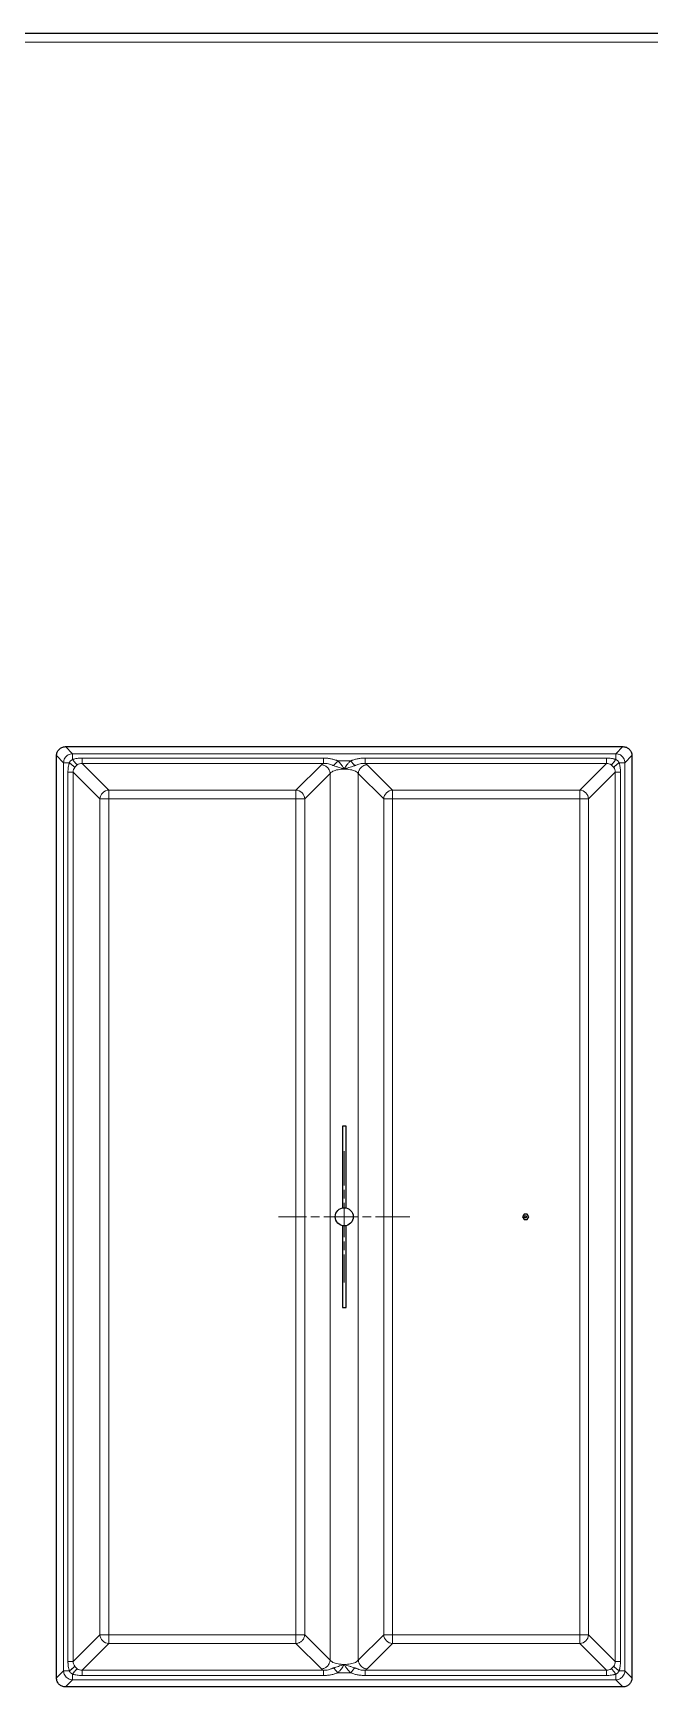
# Model space of a CAD drawing. Header units: millimetres. Extents: x 0 to 1486, y 0 to 1051.
# Drawn here: x 371.8 to 405.9, y 323.7 to 414.9 of the extents above; entities that cross this region are included whole.
import ezdxf

# ---------------------------------------------------------------- set-up
doc = ezdxf.new("R2010")
doc.units = ezdxf.units.MM
doc.header["$LTSCALE"] = 1.25
doc.linetypes.add('CHAIN', pattern=[0.3543, 0.2362, -0.0295, 0.0591, -0.0295])
for name, color, linetype, lineweight, true_color in [('Mittelpunktmarkierung(DIN)', 7, 'Continuous', 9, 0x262659), ('Sichtbare Kanten(DIN)', 7, 'Continuous', 25, 0x262659), ('Sichtbare tangentiale Kanten(DIN)', 7, 'Continuous', 15, 0x1a1a3e)]:
    doc.layers.add(name, color=color, linetype=linetype, lineweight=lineweight, true_color=true_color)

msp = doc.modelspace()

# ---------------------------------------------------------------- linework, layer by layer
at = {"layer": 'Mittelpunktmarkierung(DIN)', "linetype": 'CHAIN', "ltscale": 6.444903}
for p, q in [((388.9985, 353.2739), (388.9985, 346.0239)), ((392.6235, 349.6489), (385.3735, 349.6489))]:
    msp.add_line(p, q, dxfattribs=at)
at = {"layer": 'Sichtbare Kanten(DIN)'}
for p, q in [((208.7485, 414.9489), (1080.7485, 414.9489)), ((373.1335, 324.209), (373.1335, 375.0887)), ((373.6286, 375.5839), (404.3683, 375.5839)), ((404.8635, 375.0887), (404.8635, 324.209)), ((389.0985, 354.6489), (388.8985, 354.6489)), ((388.8985, 354.6489), (388.8985, 350.1388)), ((389.0985, 350.1388), (389.0985, 354.6489)), ((398.9119, 349.7989), (398.8253, 349.6489)), ((398.8253, 349.6489), (398.9119, 349.4989)), ((399.0851, 349.7989), (398.9119, 349.7989)), ((398.9119, 349.4989), (399.0851, 349.4989)), ((398.9407, 349.6489), (398.9696, 349.6989)), ((398.9696, 349.5989), (398.9407, 349.6489)), ((398.9696, 349.6989), (399.0273, 349.6989)), ((399.0273, 349.5989), (398.9696, 349.5989)), ((399.0273, 349.6989), (399.0562, 349.6489)), ((399.0562, 349.6489), (399.0273, 349.5989)), ((399.1717, 349.6489), (399.0851, 349.7989)), ((399.0851, 349.4989), (399.1717, 349.6489)), ((388.8985, 349.159), (388.8985, 344.6489)), ((389.0985, 344.6489), (389.0985, 349.159)), ((388.8985, 344.6489), (389.0985, 344.6489)), ((404.3683, 323.7139), (373.6286, 323.7139))]:
    msp.add_line(p, q, dxfattribs=at)
msp.add_circle((388.9985, 349.6489), 0.5, dxfattribs=at)
for points, knots in [([(373.1335, 375.0887), (373.1335, 375.1527), (373.1459, 375.2171), (373.1937, 375.335), (373.2287, 375.3887), (373.3168, 375.4796), (373.3697, 375.5163), (373.4593, 375.5557), (373.4923, 375.5662), (373.5597, 375.5803), (373.5942, 375.5839), (373.6286, 375.5839)], [0, 0, 0, 0, 0.019193526, 0.019193526, 0.038166014, 0.038166014, 0.057250771, 0.057250771, 0.067667509, 0.067667509, 0.078108379, 0.078108379, 0.078108379, 0.078108379]), ([(404.3683, 375.5839), (404.4323, 375.5839), (404.4967, 375.5714), (404.6146, 375.5237), (404.6683, 375.4887), (404.7592, 375.4006), (404.7959, 375.3476), (404.8353, 375.258), (404.8458, 375.225), (404.8598, 375.1577), (404.8635, 375.1232), (404.8635, 375.0887)], [0, 0, 0, 0, 0.019193526, 0.019193526, 0.038166014, 0.038166014, 0.057250771, 0.057250771, 0.067667509, 0.067667509, 0.078108379, 0.078108379, 0.078108379, 0.078108379]), ([(373.8397, 374.6986), (373.8555, 374.687), (373.8711, 374.6753), (373.8864, 374.6637), (373.9054, 374.6492), (373.924, 374.6349), (373.9417, 374.6208), (373.9524, 374.6124), (373.9628, 374.604), (373.9728, 374.5958), (373.993, 374.5794), (374.0119, 374.5636), (374.0292, 374.5486), (374.0466, 374.5335), (374.0623, 374.5193), (374.0763, 374.5061), (374.0833, 374.4995), (374.0898, 374.4932), (374.0959, 374.4872), (374.1059, 374.4771), (374.1147, 374.4678), (374.122, 374.4594), (374.1279, 374.4527), (374.1328, 374.4465), (374.1368, 374.441)], [-1.0769104, -1.0769104, -1.0769104, -1.0769104, -0.9572537, -0.9572537, -0.9572537, -0.8077, -0.8077, -0.8077, -0.7179403, -0.7179403, -0.7179403, -0.5384552, -0.5384552, -0.5384552, -0.3589701, -0.3589701, -0.3589701, -0.2692104, -0.2692104, -0.2692104, -0.1196567, -0.1196567, -0.1196567, 0, 0, 0, 0]), ([(374.0187, 374.8777), (374.0304, 374.8618), (374.042, 374.8462), (374.0536, 374.831), (374.0681, 374.8119), (374.0825, 374.7934), (374.0965, 374.7756), (374.105, 374.7649), (374.1133, 374.7546), (374.1215, 374.7445), (374.1379, 374.7243), (374.1537, 374.7054), (374.1687, 374.6881), (374.1838, 374.6708), (374.198, 374.655), (374.2112, 374.641), (374.2178, 374.634), (374.2241, 374.6275), (374.2302, 374.6215), (374.2402, 374.6114), (374.2495, 374.6026), (374.2579, 374.5953), (374.2647, 374.5894), (374.2708, 374.5845), (374.2763, 374.5805)], [-1.0769104, -1.0769104, -1.0769104, -1.0769104, -0.9572537, -0.9572537, -0.9572537, -0.8077, -0.8077, -0.8077, -0.7179403, -0.7179403, -0.7179403, -0.5384552, -0.5384552, -0.5384552, -0.3589701, -0.3589701, -0.3589701, -0.2692104, -0.2692104, -0.2692104, -0.1196567, -0.1196567, -0.1196567, 0, 0, 0, 0]), ([(403.9782, 374.8777), (403.9666, 374.8618), (403.9549, 374.8462), (403.9433, 374.831), (403.9288, 374.8119), (403.9145, 374.7934), (403.9004, 374.7756), (403.892, 374.7649), (403.8836, 374.7546), (403.8754, 374.7445), (403.859, 374.7243), (403.8432, 374.7054), (403.8282, 374.6881), (403.8131, 374.6708), (403.7989, 374.655), (403.7857, 374.641), (403.7791, 374.634), (403.7728, 374.6275), (403.7668, 374.6215), (403.7567, 374.6114), (403.7474, 374.6026), (403.739, 374.5953), (403.7323, 374.5894), (403.7261, 374.5845), (403.7206, 374.5805)], [-1.0769104, -1.0769104, -1.0769104, -1.0769104, -0.9572537, -0.9572537, -0.9572537, -0.8077, -0.8077, -0.8077, -0.7179403, -0.7179403, -0.7179403, -0.5384552, -0.5384552, -0.5384552, -0.3589701, -0.3589701, -0.3589701, -0.2692104, -0.2692104, -0.2692104, -0.1196567, -0.1196567, -0.1196567, 0, 0, 0, 0]), ([(404.1573, 374.6986), (404.1414, 374.687), (404.1258, 374.6753), (404.1106, 374.6637), (404.0915, 374.6492), (404.073, 374.6349), (404.0552, 374.6208), (404.0445, 374.6124), (404.0342, 374.604), (404.0241, 374.5958), (404.0039, 374.5794), (403.985, 374.5636), (403.9677, 374.5486), (403.9504, 374.5335), (403.9346, 374.5193), (403.9206, 374.5061), (403.9136, 374.4995), (403.9071, 374.4932), (403.9011, 374.4872), (403.891, 374.4771), (403.8822, 374.4678), (403.8749, 374.4594), (403.869, 374.4527), (403.8641, 374.4465), (403.8601, 374.441)], [-1.0769104, -1.0769104, -1.0769104, -1.0769104, -0.9572537, -0.9572537, -0.9572537, -0.8077, -0.8077, -0.8077, -0.7179403, -0.7179403, -0.7179403, -0.5384552, -0.5384552, -0.5384552, -0.3589701, -0.3589701, -0.3589701, -0.2692104, -0.2692104, -0.2692104, -0.1196567, -0.1196567, -0.1196567, 0, 0, 0, 0]), ([(373.8397, 324.5991), (373.8555, 324.6108), (373.8711, 324.6224), (373.8864, 324.634), (373.9054, 324.6485), (373.924, 324.6629), (373.9417, 324.6769), (373.9524, 324.6854), (373.9628, 324.6937), (373.9728, 324.7019), (373.993, 324.7183), (374.0119, 324.7341), (374.0292, 324.7492), (374.0466, 324.7642), (374.0623, 324.7784), (374.0763, 324.7916), (374.0833, 324.7982), (374.0898, 324.8045), (374.0959, 324.8106), (374.1059, 324.8206), (374.1147, 324.8299), (374.122, 324.8383), (374.1279, 324.8451), (374.1328, 324.8512), (374.1368, 324.8567)], [-1.0769104, -1.0769104, -1.0769104, -1.0769104, -0.9572537, -0.9572537, -0.9572537, -0.8077, -0.8077, -0.8077, -0.7179403, -0.7179403, -0.7179403, -0.5384552, -0.5384552, -0.5384552, -0.3589701, -0.3589701, -0.3589701, -0.2692104, -0.2692104, -0.2692104, -0.1196567, -0.1196567, -0.1196567, 0, 0, 0, 0]), ([(404.1573, 324.5991), (404.1414, 324.6108), (404.1258, 324.6224), (404.1106, 324.634), (404.0915, 324.6485), (404.073, 324.6629), (404.0552, 324.6769), (404.0445, 324.6854), (404.0342, 324.6937), (404.0241, 324.7019), (404.0039, 324.7183), (403.985, 324.7341), (403.9677, 324.7492), (403.9504, 324.7642), (403.9346, 324.7784), (403.9206, 324.7916), (403.9136, 324.7982), (403.9071, 324.8045), (403.9011, 324.8106), (403.891, 324.8206), (403.8822, 324.8299), (403.8749, 324.8383), (403.869, 324.8451), (403.8641, 324.8512), (403.8601, 324.8567)], [-1.0769104, -1.0769104, -1.0769104, -1.0769104, -0.9572537, -0.9572537, -0.9572537, -0.8077, -0.8077, -0.8077, -0.7179403, -0.7179403, -0.7179403, -0.5384552, -0.5384552, -0.5384552, -0.3589701, -0.3589701, -0.3589701, -0.2692104, -0.2692104, -0.2692104, -0.1196567, -0.1196567, -0.1196567, 0, 0, 0, 0]), ([(373.6286, 323.7139), (373.5646, 323.7139), (373.5002, 323.7263), (373.3823, 323.7741), (373.3286, 323.8091), (373.2377, 323.8972), (373.201, 323.9501), (373.1616, 324.0397), (373.1511, 324.0727), (373.1371, 324.1401), (373.1335, 324.1746), (373.1335, 324.209)], [0, 0, 0, 0, 0.019193526, 0.019193526, 0.038166014, 0.038166014, 0.057250771, 0.057250771, 0.067667509, 0.067667509, 0.078108379, 0.078108379, 0.078108379, 0.078108379]), ([(374.0187, 324.4201), (374.0304, 324.4359), (374.042, 324.4515), (374.0536, 324.4668), (374.0681, 324.4858), (374.0825, 324.5044), (374.0965, 324.5221), (374.105, 324.5328), (374.1133, 324.5432), (374.1215, 324.5532), (374.1379, 324.5734), (374.1537, 324.5923), (374.1687, 324.6096), (374.1838, 324.627), (374.198, 324.6427), (374.2112, 324.6567), (374.2178, 324.6637), (374.2241, 324.6702), (374.2302, 324.6763), (374.2402, 324.6863), (374.2495, 324.6951), (374.2579, 324.7024), (374.2647, 324.7083), (374.2708, 324.7132), (374.2763, 324.7172)], [-1.0769104, -1.0769104, -1.0769104, -1.0769104, -0.9572537, -0.9572537, -0.9572537, -0.8077, -0.8077, -0.8077, -0.7179403, -0.7179403, -0.7179403, -0.5384552, -0.5384552, -0.5384552, -0.3589701, -0.3589701, -0.3589701, -0.2692104, -0.2692104, -0.2692104, -0.1196567, -0.1196567, -0.1196567, 0, 0, 0, 0]), ([(403.9782, 324.4201), (403.9666, 324.4359), (403.9549, 324.4515), (403.9433, 324.4668), (403.9288, 324.4858), (403.9145, 324.5044), (403.9004, 324.5221), (403.892, 324.5328), (403.8836, 324.5432), (403.8754, 324.5532), (403.859, 324.5734), (403.8432, 324.5923), (403.8282, 324.6096), (403.8131, 324.627), (403.7989, 324.6427), (403.7857, 324.6567), (403.7791, 324.6637), (403.7728, 324.6702), (403.7668, 324.6763), (403.7567, 324.6863), (403.7474, 324.6951), (403.739, 324.7024), (403.7323, 324.7083), (403.7261, 324.7132), (403.7206, 324.7172)], [-1.0769104, -1.0769104, -1.0769104, -1.0769104, -0.9572537, -0.9572537, -0.9572537, -0.8077, -0.8077, -0.8077, -0.7179403, -0.7179403, -0.7179403, -0.5384552, -0.5384552, -0.5384552, -0.3589701, -0.3589701, -0.3589701, -0.2692104, -0.2692104, -0.2692104, -0.1196567, -0.1196567, -0.1196567, 0, 0, 0, 0]), ([(404.8635, 324.209), (404.8635, 324.145), (404.851, 324.0806), (404.8033, 323.9627), (404.7683, 323.909), (404.6801, 323.8181), (404.6272, 323.7814), (404.5376, 323.742), (404.5046, 323.7315), (404.4372, 323.7175), (404.4028, 323.7139), (404.3683, 323.7139)], [0, 0, 0, 0, 0.019193526, 0.019193526, 0.038166014, 0.038166014, 0.057250771, 0.057250771, 0.067667509, 0.067667509, 0.078108379, 0.078108379, 0.078108379, 0.078108379])]:
    msp.add_open_spline(points, degree=3, knots=knots, dxfattribs=at)
at = {"layer": 'Sichtbare tangentiale Kanten(DIN)'}
for p, q in [((1080.7485, 414.4489), (208.7485, 414.4489)), ((373.1335, 375.0887), (373.5236, 374.6986)), ((373.6286, 375.5839), (374.0187, 375.1938)), ((374.0187, 375.1938), (403.9782, 375.1938)), ((404.3683, 375.5839), (403.9782, 375.1938)), ((404.8635, 375.0887), (404.4734, 374.6986)), ((373.8397, 374.6986), (373.5236, 374.6986)), ((373.5236, 324.5991), (373.5236, 374.6986)), ((373.7644, 374.1758), (374.056, 374.1758)), ((373.7644, 374.1758), (373.7644, 325.122)), ((374.056, 374.1758), (374.056, 325.122)), ((374.056, 374.1758), (375.5271, 372.7047)), ((374.5416, 374.9529), (374.5416, 374.6613)), ((374.5416, 374.9529), (387.85, 374.9529)), ((374.5416, 374.6613), (387.85, 374.6613)), ((374.5416, 374.6613), (376.0126, 373.1903)), ((386.3365, 373.1903), (387.7361, 374.588)), ((386.8221, 372.7047), (388.2216, 374.1024)), ((387.85, 374.6613), (387.85, 374.9529)), ((388.2216, 374.1024), (388.2216, 325.1953)), ((388.651, 374.7977), (389.3458, 374.7977)), ((391.1749, 372.7047), (389.7753, 374.1024)), ((389.7753, 374.1024), (389.7753, 325.1953)), ((390.147, 374.9529), (390.147, 374.6613)), ((390.147, 374.9529), (403.4553, 374.9529)), ((390.147, 374.6613), (403.4553, 374.6613)), ((391.6604, 373.1903), (390.2608, 374.588)), ((403.4553, 374.6613), (401.9843, 373.1903)), ((403.9409, 374.1758), (402.4699, 372.7047)), ((403.4553, 374.6613), (403.4553, 374.9529)), ((404.2325, 374.1758), (403.9409, 374.1758)), ((403.9409, 374.1758), (403.9409, 325.122)), ((404.2325, 374.1758), (404.2325, 325.122)), ((404.4734, 374.6986), (404.4734, 324.5991)), ((376.0126, 373.1903), (386.3365, 373.1903)), ((376.0126, 372.7047), (376.0126, 373.1903)), ((386.3365, 373.1903), (386.3365, 372.7047)), ((391.6604, 373.1903), (401.9843, 373.1903)), ((391.6604, 372.7047), (391.6604, 373.1903)), ((401.9843, 373.1903), (401.9843, 372.7047)), ((375.5271, 326.593), (375.5271, 372.7047)), ((376.0126, 372.7047), (375.5271, 372.7047)), ((376.0126, 326.593), (376.0126, 372.7047)), ((376.0126, 372.7047), (386.3365, 372.7047)), ((386.8221, 372.7047), (386.3365, 372.7047)), ((386.3365, 372.7047), (386.3365, 326.593)), ((386.8221, 372.7047), (386.8221, 326.593)), ((391.6604, 372.7047), (391.1749, 372.7047)), ((391.1749, 372.7047), (391.1749, 326.593)), ((391.6604, 372.7047), (401.9843, 372.7047)), ((391.6604, 372.7047), (391.6604, 326.593)), ((402.4699, 372.7047), (401.9843, 372.7047)), ((401.9843, 372.7047), (401.9843, 326.593)), ((402.4699, 372.7047), (402.4699, 326.593)), ((374.056, 325.122), (375.5271, 326.593)), ((374.5416, 324.6364), (376.0126, 326.1075)), ((375.5271, 326.593), (376.0126, 326.593)), ((376.0126, 326.1075), (376.0126, 326.593)), ((386.3365, 326.593), (376.0126, 326.593)), ((386.3365, 326.1075), (376.0126, 326.1075)), ((386.3365, 326.593), (386.8221, 326.593)), ((386.3365, 326.593), (386.3365, 326.1075)), ((386.3365, 326.1075), (387.7361, 324.7097)), ((386.8221, 326.593), (388.2216, 325.1953)), ((391.1749, 326.593), (389.7753, 325.1953)), ((391.6604, 326.1075), (390.2608, 324.7097)), ((391.6604, 326.593), (391.1749, 326.593)), ((391.6604, 326.1075), (391.6604, 326.593)), ((401.9843, 326.593), (391.6604, 326.593)), ((401.9843, 326.1075), (391.6604, 326.1075)), ((401.9843, 326.593), (401.9843, 326.1075)), ((401.9843, 326.593), (402.4699, 326.593)), ((403.4553, 324.6364), (401.9843, 326.1075)), ((403.9409, 325.122), (402.4699, 326.593)), ((374.056, 325.122), (373.7644, 325.122)), ((403.9409, 325.122), (404.2325, 325.122)), ((373.1335, 324.209), (373.5236, 324.5991)), ((373.6286, 323.7139), (374.0187, 324.104)), ((403.9782, 324.104), (374.0187, 324.104)), ((374.5416, 324.3449), (374.5416, 324.6364)), ((374.5416, 324.6364), (387.85, 324.6364)), ((374.5416, 324.3449), (387.85, 324.3449)), ((387.85, 324.6364), (387.85, 324.3449)), ((389.3459, 324.5001), (388.6512, 324.5001)), ((390.147, 324.3449), (390.147, 324.6364)), ((390.147, 324.6364), (403.4553, 324.6364)), ((390.147, 324.3449), (403.4553, 324.3449)), ((403.4553, 324.6364), (403.4553, 324.3449)), ((404.3683, 323.7139), (403.9782, 324.104)), ((404.1573, 324.5991), (404.4734, 324.5991)), ((404.8635, 324.209), (404.4734, 324.5991))]:
    msp.add_line(p, q, dxfattribs=at)
for centre, major_axis, ratio, start_param, end_param in [((388.7928, 374.5295), (1.094, 0.0179), 0.2634519, 2.6053414, 2.8754525), ((388.6511, 374.7977), (-0.3343, -0.3717), 0.0000692, 4.7125872, 5.493443), ((389.3457, 374.7976), (-0.3344, 0.3717), 0.0000692, 3.9311732, 4.7123471), ((389.2041, 374.5295), (1.094, -0.0179), 0.2634519, 0.2661401, 0.5362513), ((376.0126, 372.7047), (0.3536, 0.3536), 0.9446321, 0.8138776, 2.327715), ((386.3365, 372.7047), (-0.3533, 0.3538), 0.9445654, 3.9561594, 5.4699263), ((391.6604, 372.7047), (-0.3533, -0.3538), 0.9445654, 3.9548516, 5.4686186), ((401.9843, 372.7047), (-0.3536, 0.3536), 0.9446321, 3.9554703, 5.4693077), ((376.0126, 326.593), (0.3536, -0.3536), 0.9446321, 3.9554703, 5.4693077), ((391.6604, 326.593), (0.3533, -0.3538), 0.9445654, 3.9561594, 5.4699263), ((401.9843, 326.593), (-0.3536, -0.3536), 0.9446321, 0.8138776, 2.327715), ((388.7928, 324.7683), (1.094, -0.0179), 0.2634519, 3.4077328, 3.677844), ((388.6512, 324.5001), (0.3344, -0.3717), 0.0000692, 3.9311732, 4.7123471), ((389.3458, 324.5), (0.3343, 0.3717), 0.0000692, 4.7125872, 5.493443), ((389.2041, 324.7683), (1.094, 0.0179), 0.2634519, 5.746934, 6.0170452)]:
    msp.add_ellipse(centre, major_axis=major_axis, ratio=ratio, start_param=start_param, end_param=end_param, dxfattribs=at)
for points in [[(373.5236, 374.6986), (373.5249, 374.7843), (373.5728, 374.9554), (373.7619, 375.1445), (373.933, 375.1924), (374.0187, 375.1938)], [(404.4734, 374.6986), (404.472, 374.7843), (404.4241, 374.9554), (404.235, 375.1445), (404.0639, 375.1924), (403.9782, 375.1938)], [(373.5236, 324.5991), (373.5249, 324.5134), (373.5728, 324.3423), (373.7619, 324.1532), (373.933, 324.1053), (374.0187, 324.104)], [(404.4734, 324.5991), (404.472, 324.5134), (404.4241, 324.3423), (404.235, 324.1532), (404.0639, 324.1053), (403.9782, 324.104)]]:
    msp.add_open_spline(points, degree=3, dxfattribs=at)
for points, knots in [([(374.0187, 375.1938), (374.0187, 375.1872), (374.0187, 375.1568), (374.0187, 375.0657), (374.0187, 374.9643), (374.0187, 374.8981), (374.0187, 374.8777)], [0, 0, 0, 0, 0.14235484, 0.28470968, 0.42706452, 0.48919907, 0.48919907, 0.48919907, 0.48919907]), ([(403.9782, 374.8777), (403.9782, 374.8981), (403.9782, 374.9643), (403.9782, 375.0657), (403.9782, 375.1568), (403.9782, 375.1872), (403.9782, 375.1938)], [-0.48919907, -0.48919907, -0.48919907, -0.48919907, -0.42706452, -0.28470968, -0.14235484, 0, 0, 0, 0]), ([(373.7644, 374.1758), (373.7645, 374.1875), (373.7646, 374.1991), (373.7648, 374.2108), (373.7649, 374.2225), (373.7653, 374.2342), (373.7657, 374.2458), (373.7665, 374.2691), (373.7677, 374.2924), (373.7693, 374.3154), (373.7726, 374.3615), (373.7774, 374.4069), (373.7838, 374.4509), (373.7902, 374.4952), (373.7982, 374.5382), (373.8076, 374.5796), (373.8123, 374.6003), (373.8174, 374.6205), (373.8227, 374.6404), (373.8254, 374.6503), (373.8281, 374.6601), (373.8309, 374.6698), (373.8338, 374.6795), (373.8367, 374.6891), (373.8397, 374.6986)], [0, 0, 0, 0, 0.03321382, 0.03321382, 0.03321382, 0.06641125, 0.06641125, 0.06641125, 0.13277377, 0.13277377, 0.13277377, 0.26517816, 0.26517816, 0.26517816, 0.3981672, 0.3981672, 0.3981672, 0.46455773, 0.46455773, 0.46455773, 0.4977404, 0.4977404, 0.4977404, 0.53089997, 0.53089997, 0.53089997, 0.53089997]), ([(373.8397, 374.6986), (373.848, 374.7157), (373.8669, 374.7511), (373.9079, 374.8041), (373.9626, 374.8484), (373.9996, 374.8683), (374.0187, 374.8777)], [0, 0, 0, 0, 0.06385433, 0.1271103, 0.18750841, 0.25908506, 0.25908506, 0.25908506, 0.25908506]), ([(374.5416, 374.9529), (374.5299, 374.9528), (374.5182, 374.9528), (374.5065, 374.9526), (374.4948, 374.9524), (374.4831, 374.9521), (374.4715, 374.9516), (374.4482, 374.9508), (374.425, 374.9496), (374.4019, 374.948), (374.3559, 374.9448), (374.3105, 374.9399), (374.2664, 374.9335), (374.2221, 374.9271), (374.1791, 374.9191), (374.1377, 374.9097), (374.117, 374.905), (374.0968, 374.9), (374.0769, 374.8946), (374.067, 374.892), (374.0572, 374.8892), (374.0475, 374.8864), (374.0378, 374.8835), (374.0282, 374.8806), (374.0187, 374.8777)], [0, 0, 0, 0, 0.03321382, 0.03321382, 0.03321382, 0.06641125, 0.06641125, 0.06641125, 0.13277377, 0.13277377, 0.13277377, 0.26517816, 0.26517816, 0.26517816, 0.3981672, 0.3981672, 0.3981672, 0.46455773, 0.46455773, 0.46455773, 0.4977404, 0.4977404, 0.4977404, 0.53089995, 0.53089995, 0.53089995, 0.53089995]), ([(374.056, 374.1758), (374.0535, 374.225), (374.0655, 374.3213), (374.1094, 374.4036), (374.1368, 374.441)], [0, 0, 0, 0, 0.14249094, 0.285274, 0.285274, 0.285274, 0.285274]), ([(374.1368, 374.441), (374.1559, 374.4669), (374.1986, 374.5178), (374.2494, 374.5607), (374.2763, 374.5805)], [0, 0, 0, 0, 0.09759049, 0.19891575, 0.19891575, 0.19891575, 0.19891575]), ([(374.5416, 374.6613), (374.4923, 374.6638), (374.396, 374.6519), (374.3137, 374.6079), (374.2763, 374.5805)], [0, 0, 0, 0, 0.14249094, 0.285274, 0.285274, 0.285274, 0.285274]), ([(387.7361, 374.588), (387.7478, 374.5873), (387.7594, 374.5862), (387.7711, 374.5847), (387.7944, 374.5817), (387.8176, 374.577), (387.8404, 374.5707), (387.8661, 374.5636), (387.8913, 374.5545), (387.9158, 374.5434), (387.9565, 374.5249), (387.995, 374.501), (388.0299, 374.4726), (388.0439, 374.4612), (388.0573, 374.4491), (388.07, 374.4364), (388.0828, 374.4236), (388.0948, 374.4102), (388.1062, 374.3963), (388.1289, 374.3683), (388.1488, 374.3381), (388.1653, 374.3063), (388.1694, 374.2983), (388.1733, 374.2903), (388.177, 374.2821), (388.1881, 374.2577), (388.1972, 374.2324), (388.2043, 374.2068), (388.2106, 374.1839), (388.2153, 374.1608), (388.2183, 374.1374), (388.2198, 374.1258), (388.2209, 374.1141), (388.2216, 374.1024)], [-1.5137969, -1.5137969, -1.5137969, -1.5137969, -1.4417114, -1.4417114, -1.4417114, -1.2975402, -1.2975402, -1.2975402, -1.1353545, -1.1353545, -1.1353545, -0.8650268, -0.8650268, -0.8650268, -0.7568985, -0.7568985, -0.7568985, -0.6487701, -0.6487701, -0.6487701, -0.4325134, -0.4325134, -0.4325134, -0.3784425, -0.3784425, -0.3784425, -0.2162567, -0.2162567, -0.2162567, -0.0720856, -0.0720856, -0.0720856, 0, 0, 0, 0]), ([(388.651, 374.7977), (388.644, 374.8005), (388.637, 374.8032), (388.63, 374.806), (388.623, 374.8087), (388.616, 374.8115), (388.6089, 374.8142), (388.5948, 374.8197), (388.5805, 374.8251), (388.566, 374.8304), (388.5372, 374.841), (388.5077, 374.8512), (388.4774, 374.8609), (388.4741, 374.8619), (388.4708, 374.863), (388.4674, 374.864), (388.4092, 374.8822), (388.3478, 374.8982), (388.2833, 374.9113), (388.2204, 374.9241), (388.1546, 374.9341), (388.087, 374.941), (388.0824, 374.9415), (388.0777, 374.942), (388.073, 374.9424), (388.0365, 374.9459), (387.9995, 374.9485), (387.9622, 374.9503), (387.9436, 374.9512), (387.9249, 374.9518), (387.9062, 374.9522), (387.8875, 374.9526), (387.8687, 374.9527), (387.85, 374.9529)], [0, 0, 0, 0, 0.02582867, 0.02582867, 0.02582867, 0.05159429, 0.05159429, 0.05159429, 0.10298265, 0.10298265, 0.10298265, 0.20556131, 0.20556131, 0.20556131, 0.21674073, 0.21674073, 0.21674073, 0.4126769, 0.4126769, 0.4126769, 0.60355799, 0.60355799, 0.60355799, 0.61667445, 0.61667445, 0.61667445, 0.71946381, 0.71946381, 0.71946381, 0.77085238, 0.77085238, 0.77085238, 0.82223246, 0.82223246, 0.82223246, 0.82223246]), ([(388.4157, 374.536), (388.4084, 374.5384), (388.4012, 374.5408), (388.3941, 374.5431), (388.3871, 374.5455), (388.3801, 374.5479), (388.3734, 374.5503), (388.3598, 374.555), (388.3467, 374.5597), (388.3339, 374.5644), (388.3057, 374.5748), (388.2793, 374.5849), (388.2534, 374.5943), (388.2088, 374.6106), (388.166, 374.625), (388.1228, 374.6362), (388.0808, 374.6472), (388.0386, 374.6551), (387.996, 374.6596), (387.9702, 374.6623), (387.9443, 374.6637), (387.9184, 374.6639), (387.907, 374.664), (387.8955, 374.6638), (387.8841, 374.6634), (387.8727, 374.6629), (387.8613, 374.6621), (387.85, 374.6613)], [0, 0, 0, 0, 0.01897293, 0.01897293, 0.01897293, 0.03796717, 0.03796717, 0.03796717, 0.0760056, 0.0760056, 0.0760056, 0.16042953, 0.16042953, 0.16042953, 0.30545971, 0.30545971, 0.30545971, 0.44674817, 0.44674817, 0.44674817, 0.53248555, 0.53248555, 0.53248555, 0.57052339, 0.57052339, 0.57052339, 0.60860904, 0.60860904, 0.60860904, 0.60860904]), ([(388.2216, 374.1024), (388.2428, 374.1368), (388.2785, 374.1697), (388.3265, 374.1994), (388.3425, 374.2093), (388.3598, 374.2189), (388.3785, 374.228), (388.4158, 374.2463), (388.4583, 374.2629), (388.5049, 374.2775), (388.5515, 374.292), (388.6023, 374.3045), (388.6557, 374.3146), (388.7625, 374.3348), (388.8803, 374.3455), (388.9985, 374.3455)], [-3.6908115, -3.6908115, -3.6908115, -3.6908115, -3.4165011, -3.4165011, -3.4165011, -3.3249583, -3.3249583, -3.3249583, -3.1418909, -3.1418909, -3.1418909, -2.9591052, -2.9591052, -2.9591052, -2.5932521, -2.5932521, -2.5932521, -2.5932521]), ([(388.9985, 374.3455), (388.8964, 374.3812), (388.7328, 374.4323), (388.5494, 374.4919), (388.4587, 374.5221), (388.4157, 374.536)], [0, 0, 0, 0, 0.26896939, 0.45156772, 0.63416606, 0.63416606, 0.63416606, 0.63416606]), ([(388.9985, 374.3455), (388.9928, 374.356), (388.987, 374.3664), (388.981, 374.3767), (388.9751, 374.3871), (388.969, 374.3973), (388.9629, 374.4076), (388.9506, 374.428), (388.9381, 374.4483), (388.9253, 374.4685), (388.9076, 374.4966), (388.8894, 374.5246), (388.87, 374.5515), (388.8615, 374.5633), (388.8528, 374.575), (388.8441, 374.5865), (388.8151, 374.6246), (388.7846, 374.6614), (388.7524, 374.6967), (388.7363, 374.7144), (388.7198, 374.7316), (388.7029, 374.7485), (388.6945, 374.7569), (388.686, 374.7652), (388.6773, 374.7734), (388.6686, 374.7816), (388.6598, 374.7896), (388.651, 374.7977)], [0, 0, 0, 0, 0.03587341, 0.03587341, 0.03587341, 0.0717053, 0.0717053, 0.0717053, 0.1433193, 0.1433193, 0.1433193, 0.24303135, 0.24303135, 0.24303135, 0.28653169, 0.28653169, 0.28653169, 0.42986377, 0.42986377, 0.42986377, 0.50150274, 0.50150274, 0.50150274, 0.53727845, 0.53727845, 0.53727845, 0.57301031, 0.57301031, 0.57301031, 0.57301031]), ([(389.3458, 374.7977), (389.337, 374.7896), (389.3282, 374.7816), (389.3195, 374.7734), (389.3108, 374.7652), (389.3023, 374.7569), (389.2938, 374.7484), (389.2769, 374.7316), (389.2604, 374.7143), (389.2444, 374.6967), (389.2111, 374.6601), (389.1796, 374.622), (389.1498, 374.5825), (389.122, 374.5457), (389.0966, 374.5071), (389.0719, 374.4683), (389.059, 374.4482), (389.0464, 374.4279), (389.0341, 374.4075), (389.0279, 374.3973), (389.0218, 374.387), (389.0159, 374.3767), (389.0099, 374.3664), (389.0042, 374.356), (388.9985, 374.3455)], [0, 0, 0, 0, 0.03572786, 0.03572786, 0.03572786, 0.07149696, 0.07149696, 0.07149696, 0.14312065, 0.14312065, 0.14312065, 0.29141532, 0.29141532, 0.29141532, 0.4296401, 0.4296401, 0.4296401, 0.50120872, 0.50120872, 0.50120872, 0.53702595, 0.53702595, 0.53702595, 0.57289689, 0.57289689, 0.57289689, 0.57289689]), ([(389.5812, 374.536), (389.5719, 374.5329), (389.5624, 374.5299), (389.5529, 374.5268), (389.5433, 374.5237), (389.5336, 374.5205), (389.5238, 374.5173), (389.5042, 374.5108), (389.484, 374.5042), (389.4631, 374.4973), (389.42, 374.4831), (389.3738, 374.4679), (389.3234, 374.4518), (389.2764, 374.4367), (389.2257, 374.4208), (389.1723, 374.4036), (389.1446, 374.3947), (389.1162, 374.3854), (389.0871, 374.3757), (389.0727, 374.3709), (389.058, 374.366), (389.0432, 374.3609), (389.0284, 374.3559), (389.0134, 374.3507), (388.9985, 374.3455)], [0, 0, 0, 0, 0.0397614, 0.0397614, 0.0397614, 0.07945706, 0.07945706, 0.07945706, 0.15871475, 0.15871475, 0.15871475, 0.32258972, 0.32258972, 0.32258972, 0.47589741, 0.47589741, 0.47589741, 0.55516807, 0.55516807, 0.55516807, 0.59470835, 0.59470835, 0.59470835, 0.63418302, 0.63418302, 0.63418302, 0.63418302]), ([(388.9985, 374.3455), (389.1166, 374.3455), (389.2344, 374.3348), (389.3412, 374.3146), (389.3946, 374.3045), (389.4454, 374.292), (389.492, 374.2775), (389.5387, 374.2629), (389.5811, 374.2463), (389.6184, 374.228), (389.6371, 374.2189), (389.6544, 374.2093), (389.6704, 374.1994), (389.7184, 374.1697), (389.7541, 374.1368), (389.7753, 374.1024)], [-2.5932521, -2.5932521, -2.5932521, -2.5932521, -2.2273989, -2.2273989, -2.2273989, -2.0446132, -2.0446132, -2.0446132, -1.8615458, -1.8615458, -1.8615458, -1.770003, -1.770003, -1.770003, -1.4956926, -1.4956926, -1.4956926, -1.4956926]), ([(389.3458, 374.7977), (389.3528, 374.8005), (389.3597, 374.8032), (389.3667, 374.806), (389.3737, 374.8087), (389.3808, 374.8115), (389.3879, 374.8142), (389.402, 374.8197), (389.4163, 374.8251), (389.4308, 374.8304), (389.4596, 374.841), (389.4892, 374.8512), (389.5195, 374.8609), (389.5228, 374.8619), (389.5261, 374.8629), (389.5294, 374.864), (389.5876, 374.8821), (389.649, 374.8982), (389.7135, 374.9113), (389.7764, 374.9241), (389.8422, 374.9341), (389.9098, 374.941), (389.9145, 374.9415), (389.9192, 374.942), (389.9238, 374.9424), (389.9604, 374.9459), (389.9974, 374.9485), (390.0347, 374.9503), (390.0533, 374.9512), (390.072, 374.9518), (390.0907, 374.9522), (390.1095, 374.9526), (390.1282, 374.9527), (390.147, 374.9529)], [0, 0, 0, 0, 0.02583351, 0.02583351, 0.02583351, 0.05160361, 0.05160361, 0.05160361, 0.10300036, 0.10300036, 0.10300036, 0.20559562, 0.20559562, 0.20559562, 0.21673382, 0.21673382, 0.21673382, 0.41266739, 0.41266739, 0.41266739, 0.60358148, 0.60358148, 0.60358148, 0.61677746, 0.61677746, 0.61677746, 0.71958411, 0.71958411, 0.71958411, 0.77098124, 0.77098124, 0.77098124, 0.82236981, 0.82236981, 0.82236981, 0.82236981]), ([(389.5812, 374.536), (389.5885, 374.5383), (389.5957, 374.5407), (389.6028, 374.5431), (389.6099, 374.5455), (389.6168, 374.5478), (389.6236, 374.5502), (389.6372, 374.555), (389.6503, 374.5597), (389.663, 374.5644), (389.6912, 374.5747), (389.7176, 374.5848), (389.7435, 374.5943), (389.788, 374.6106), (389.8309, 374.625), (389.874, 374.6362), (389.916, 374.6472), (389.9583, 374.6551), (390.0008, 374.6596), (390.0267, 374.6623), (390.0526, 374.6637), (390.0785, 374.6639), (390.0899, 374.664), (390.1014, 374.6638), (390.1128, 374.6634), (390.1242, 374.6629), (390.1356, 374.6621), (390.147, 374.6613)], [0, 0, 0, 0, 0.01897228, 0.01897228, 0.01897228, 0.03796594, 0.03796594, 0.03796594, 0.07600353, 0.07600353, 0.07600353, 0.16039524, 0.16039524, 0.16039524, 0.30539712, 0.30539712, 0.30539712, 0.44668431, 0.44668431, 0.44668431, 0.53247752, 0.53247752, 0.53247752, 0.57051482, 0.57051482, 0.57051482, 0.60860001, 0.60860001, 0.60860001, 0.60860001]), ([(389.7753, 374.1024), (389.776, 374.1141), (389.7771, 374.1258), (389.7786, 374.1374), (389.7816, 374.1608), (389.7863, 374.1839), (389.7926, 374.2068), (389.7997, 374.2324), (389.8088, 374.2577), (389.8199, 374.2821), (389.8236, 374.2903), (389.8275, 374.2983), (389.8316, 374.3063), (389.8481, 374.3381), (389.868, 374.3683), (389.8907, 374.3963), (389.9021, 374.4102), (389.9142, 374.4236), (389.9269, 374.4364), (389.9396, 374.4491), (389.953, 374.4612), (389.967, 374.4726), (390.0019, 374.501), (390.0404, 374.5249), (390.0812, 374.5434), (390.1056, 374.5545), (390.1308, 374.5636), (390.1565, 374.5707), (390.1793, 374.577), (390.2025, 374.5817), (390.2258, 374.5847), (390.2375, 374.5862), (390.2492, 374.5873), (390.2608, 374.588)], [-1.5137969, -1.5137969, -1.5137969, -1.5137969, -1.4417114, -1.4417114, -1.4417114, -1.2975402, -1.2975402, -1.2975402, -1.1353545, -1.1353545, -1.1353545, -1.0812835, -1.0812835, -1.0812835, -0.8650268, -0.8650268, -0.8650268, -0.7568985, -0.7568985, -0.7568985, -0.6487701, -0.6487701, -0.6487701, -0.3784425, -0.3784425, -0.3784425, -0.2162567, -0.2162567, -0.2162567, -0.0720856, -0.0720856, -0.0720856, 0, 0, 0, 0]), ([(403.4553, 374.9529), (403.4671, 374.9528), (403.4787, 374.9528), (403.4904, 374.9526), (403.5021, 374.9524), (403.5138, 374.9521), (403.5254, 374.9516), (403.5487, 374.9508), (403.572, 374.9496), (403.595, 374.948), (403.6411, 374.9448), (403.6865, 374.9399), (403.7305, 374.9335), (403.7748, 374.9271), (403.8178, 374.9191), (403.8592, 374.9097), (403.8799, 374.905), (403.9001, 374.9), (403.92, 374.8946), (403.9299, 374.892), (403.9397, 374.8892), (403.9494, 374.8864), (403.9591, 374.8835), (403.9687, 374.8806), (403.9782, 374.8777)], [0, 0, 0, 0, 0.03321382, 0.03321382, 0.03321382, 0.06641125, 0.06641125, 0.06641125, 0.13277377, 0.13277377, 0.13277377, 0.26517816, 0.26517816, 0.26517816, 0.3981672, 0.3981672, 0.3981672, 0.46455773, 0.46455773, 0.46455773, 0.4977404, 0.4977404, 0.4977404, 0.53089995, 0.53089995, 0.53089995, 0.53089995]), ([(403.4553, 374.6613), (403.5046, 374.6638), (403.6009, 374.6519), (403.6832, 374.6079), (403.7206, 374.5805)], [0, 0, 0, 0, 0.14249094, 0.285274, 0.285274, 0.285274, 0.285274]), ([(403.8601, 374.441), (403.841, 374.4669), (403.7983, 374.5178), (403.7475, 374.5607), (403.7206, 374.5805)], [0, 0, 0, 0, 0.09759049, 0.19891575, 0.19891575, 0.19891575, 0.19891575]), ([(403.9409, 374.1758), (403.9434, 374.225), (403.9315, 374.3213), (403.8875, 374.4036), (403.8601, 374.441)], [0, 0, 0, 0, 0.14249094, 0.285274, 0.285274, 0.285274, 0.285274]), ([(404.1573, 374.6986), (404.1489, 374.7157), (404.13, 374.7511), (404.089, 374.8041), (404.0344, 374.8484), (403.9973, 374.8683), (403.9782, 374.8777)], [0, 0, 0, 0, 0.06385433, 0.1271103, 0.18750841, 0.25908506, 0.25908506, 0.25908506, 0.25908506]), ([(404.2325, 374.1758), (404.2324, 374.1875), (404.2324, 374.1991), (404.2322, 374.2108), (404.232, 374.2225), (404.2317, 374.2342), (404.2312, 374.2458), (404.2304, 374.2691), (404.2292, 374.2924), (404.2276, 374.3154), (404.2244, 374.3615), (404.2195, 374.4069), (404.2131, 374.4509), (404.2067, 374.4952), (404.1987, 374.5382), (404.1893, 374.5796), (404.1846, 374.6003), (404.1796, 374.6205), (404.1742, 374.6404), (404.1716, 374.6503), (404.1688, 374.6601), (404.166, 374.6698), (404.1631, 374.6795), (404.1602, 374.6891), (404.1573, 374.6986)], [0, 0, 0, 0, 0.03321382, 0.03321382, 0.03321382, 0.06641125, 0.06641125, 0.06641125, 0.13277377, 0.13277377, 0.13277377, 0.26517816, 0.26517816, 0.26517816, 0.3981672, 0.3981672, 0.3981672, 0.46455773, 0.46455773, 0.46455773, 0.4977404, 0.4977404, 0.4977404, 0.53089997, 0.53089997, 0.53089997, 0.53089997]), ([(404.4734, 374.6986), (404.4708, 374.6986), (404.467, 374.6986), (404.4621, 374.6986), (404.4552, 374.6986), (404.4461, 374.6986), (404.4348, 374.6986), (404.4298, 374.6986), (404.4243, 374.6986), (404.4184, 374.6986), (404.4016, 374.6986), (404.3816, 374.6986), (404.3588, 374.6986), (404.3428, 374.6986), (404.3253, 374.6986), (404.3068, 374.6986), (404.2899, 374.6986), (404.272, 374.6986), (404.2533, 374.6986), (404.2392, 374.6986), (404.2247, 374.6986), (404.2099, 374.6986), (404.1927, 374.6986), (404.1751, 374.6986), (404.1573, 374.6986)], [0, 0, 0, 0, 0.1366456, 0.1366456, 0.1366456, 0.3250932, 0.3250932, 0.3250932, 0.4099368, 0.4099368, 0.4099368, 0.6502295, 0.6502295, 0.6502295, 0.8198736, 0.8198736, 0.8198736, 0.9753762, 0.9753762, 0.9753762, 1.0931648, 1.0931648, 1.0931648, 1.2298104, 1.2298104, 1.2298104, 1.2298104]), ([(386.3365, 326.1075), (386.3482, 326.1081), (386.3599, 326.1092), (386.3716, 326.1107), (386.3949, 326.1138), (386.418, 326.1185), (386.4409, 326.1248), (386.4665, 326.1319), (386.4918, 326.141), (386.5162, 326.1521), (386.5244, 326.1557), (386.5324, 326.1597), (386.5404, 326.1638), (386.5881, 326.1885), (386.6322, 326.2208), (386.6705, 326.2591), (386.7087, 326.2973), (386.741, 326.3414), (386.7657, 326.3892), (386.7699, 326.3971), (386.7738, 326.4052), (386.7775, 326.4133), (386.7885, 326.4378), (386.7977, 326.463), (386.8048, 326.4887), (386.8111, 326.5115), (386.8158, 326.5347), (386.8188, 326.558), (386.8203, 326.5697), (386.8214, 326.5813), (386.8221, 326.593)], [0, 0, 0, 0, 0.0720856, 0.0720856, 0.0720856, 0.2162567, 0.2162567, 0.2162567, 0.3784425, 0.3784425, 0.3784425, 0.4325134, 0.4325134, 0.4325134, 0.7568985, 0.7568985, 0.7568985, 1.0812835, 1.0812835, 1.0812835, 1.1353545, 1.1353545, 1.1353545, 1.2975402, 1.2975402, 1.2975402, 1.4417114, 1.4417114, 1.4417114, 1.5137969, 1.5137969, 1.5137969, 1.5137969]), ([(373.7644, 325.122), (373.7645, 325.1103), (373.7646, 325.0986), (373.7648, 325.0869), (373.7649, 325.0752), (373.7653, 325.0635), (373.7657, 325.0519), (373.7665, 325.0286), (373.7677, 325.0054), (373.7693, 324.9823), (373.7726, 324.9363), (373.7774, 324.8909), (373.7838, 324.8468), (373.7902, 324.8025), (373.7982, 324.7595), (373.8076, 324.7181), (373.8123, 324.6975), (373.8174, 324.6772), (373.8227, 324.6573), (373.8254, 324.6474), (373.8281, 324.6376), (373.8309, 324.6279), (373.8338, 324.6182), (373.8367, 324.6086), (373.8397, 324.5991)], [0, 0, 0, 0, 0.03321382, 0.03321382, 0.03321382, 0.06641125, 0.06641125, 0.06641125, 0.13277377, 0.13277377, 0.13277377, 0.26517816, 0.26517816, 0.26517816, 0.3981672, 0.3981672, 0.3981672, 0.46455773, 0.46455773, 0.46455773, 0.4977404, 0.4977404, 0.4977404, 0.53089997, 0.53089997, 0.53089997, 0.53089997]), ([(374.056, 325.122), (374.0535, 325.0727), (374.0655, 324.9764), (374.1094, 324.8941), (374.1368, 324.8567)], [0, 0, 0, 0, 0.14249094, 0.285274, 0.285274, 0.285274, 0.285274]), ([(374.1368, 324.8567), (374.1559, 324.8308), (374.1986, 324.7799), (374.2494, 324.737), (374.2763, 324.7172)], [0, 0, 0, 0, 0.09759049, 0.19891575, 0.19891575, 0.19891575, 0.19891575]), ([(388.2216, 325.1953), (388.2209, 325.1836), (388.2198, 325.1719), (388.2183, 325.1603), (388.2153, 325.137), (388.2106, 325.1138), (388.2043, 325.091), (388.1972, 325.0653), (388.1881, 325.04), (388.177, 325.0156), (388.1733, 325.0075), (388.1694, 324.9994), (388.1653, 324.9914), (388.1488, 324.9596), (388.1289, 324.9294), (388.1062, 324.9015), (388.0948, 324.8875), (388.0828, 324.8741), (388.07, 324.8613), (388.0573, 324.8486), (388.0439, 324.8365), (388.0299, 324.8251), (387.995, 324.7967), (387.9565, 324.7728), (387.9158, 324.7543), (387.8913, 324.7433), (387.8661, 324.7341), (387.8404, 324.727), (387.8176, 324.7207), (387.7944, 324.716), (387.7711, 324.713), (387.7594, 324.7115), (387.7478, 324.7104), (387.7361, 324.7097)], [-1.5137969, -1.5137969, -1.5137969, -1.5137969, -1.4417114, -1.4417114, -1.4417114, -1.2975402, -1.2975402, -1.2975402, -1.1353545, -1.1353545, -1.1353545, -1.0812835, -1.0812835, -1.0812835, -0.8650268, -0.8650268, -0.8650268, -0.7568985, -0.7568985, -0.7568985, -0.6487701, -0.6487701, -0.6487701, -0.3784425, -0.3784425, -0.3784425, -0.2162567, -0.2162567, -0.2162567, -0.0720856, -0.0720856, -0.0720856, 0, 0, 0, 0]), ([(388.2216, 325.1953), (388.2428, 325.161), (388.2785, 325.1281), (388.3265, 325.0983), (388.3425, 325.0884), (388.3598, 325.0788), (388.3785, 325.0697), (388.4158, 325.0514), (388.4583, 325.0348), (388.5049, 325.0203), (388.5515, 325.0057), (388.6023, 324.9932), (388.6557, 324.9831), (388.7625, 324.9629), (388.8803, 324.9523), (388.9985, 324.9523)], [-1.0975594, -1.0975594, -1.0975594, -1.0975594, -0.8232491, -0.8232491, -0.8232491, -0.7317063, -0.7317063, -0.7317063, -0.5486389, -0.5486389, -0.5486389, -0.3658531, -0.3658531, -0.3658531, 0, 0, 0, 0]), ([(388.4157, 324.7618), (388.4251, 324.7648), (388.4345, 324.7678), (388.444, 324.7709), (388.4536, 324.7741), (388.4633, 324.7772), (388.4731, 324.7804), (388.4927, 324.7869), (388.5129, 324.7935), (388.5338, 324.8004), (388.5769, 324.8146), (388.6231, 324.8298), (388.6735, 324.846), (388.7206, 324.861), (388.7712, 324.8769), (388.8247, 324.8942), (388.8523, 324.9031), (388.8807, 324.9123), (388.9098, 324.922), (388.9243, 324.9268), (388.9389, 324.9318), (388.9537, 324.9368), (388.9685, 324.9419), (388.9835, 324.947), (388.9985, 324.9523)], [0, 0, 0, 0, 0.0397614, 0.0397614, 0.0397614, 0.07945706, 0.07945706, 0.07945706, 0.15871475, 0.15871475, 0.15871475, 0.32258978, 0.32258978, 0.32258978, 0.4758974, 0.4758974, 0.4758974, 0.55516805, 0.55516805, 0.55516805, 0.59470833, 0.59470833, 0.59470833, 0.634183, 0.634183, 0.634183, 0.634183]), ([(388.6512, 324.5001), (388.6599, 324.5081), (388.6688, 324.5161), (388.6774, 324.5243), (388.6861, 324.5325), (388.6947, 324.5409), (388.7031, 324.5493), (388.72, 324.5661), (388.7365, 324.5834), (388.7525, 324.601), (388.7858, 324.6376), (388.8173, 324.6758), (388.8471, 324.7152), (388.8749, 324.752), (388.9003, 324.7906), (388.9251, 324.8294), (388.9379, 324.8495), (388.9505, 324.8698), (388.9628, 324.8902), (388.969, 324.9004), (388.9751, 324.9107), (388.981, 324.921), (388.987, 324.9314), (388.9928, 324.9418), (388.9985, 324.9523)], [0, 0, 0, 0, 0.03572785, 0.03572785, 0.03572785, 0.07149694, 0.07149694, 0.07149694, 0.14312062, 0.14312062, 0.14312062, 0.29141532, 0.29141532, 0.29141532, 0.42964001, 0.42964001, 0.42964001, 0.50120862, 0.50120862, 0.50120862, 0.53702584, 0.53702584, 0.53702584, 0.57289678, 0.57289678, 0.57289678, 0.57289678]), ([(388.9985, 324.9523), (389.1166, 324.9523), (389.2344, 324.9629), (389.3412, 324.9831), (389.3946, 324.9932), (389.4454, 325.0057), (389.492, 325.0203), (389.5387, 325.0348), (389.5811, 325.0514), (389.6184, 325.0697), (389.6371, 325.0788), (389.6544, 325.0884), (389.6704, 325.0983), (389.7184, 325.1281), (389.7541, 325.161), (389.7753, 325.1953)], [0, 0, 0, 0, 0.3658531, 0.3658531, 0.3658531, 0.5486389, 0.5486389, 0.5486389, 0.7317063, 0.7317063, 0.7317063, 0.8232491, 0.8232491, 0.8232491, 1.0975594, 1.0975594, 1.0975594, 1.0975594]), ([(388.9985, 324.9523), (389.1005, 324.9166), (389.2642, 324.8654), (389.4475, 324.8059), (389.5382, 324.7756), (389.5812, 324.7617)], [0, 0, 0, 0, 0.26896933, 0.45156768, 0.63416604, 0.63416604, 0.63416604, 0.63416604]), ([(388.9985, 324.9523), (389.0042, 324.9418), (389.0099, 324.9313), (389.0159, 324.921), (389.0218, 324.9107), (389.0279, 324.9004), (389.034, 324.8902), (389.0463, 324.8697), (389.0588, 324.8494), (389.0716, 324.8292), (389.0893, 324.8011), (389.1075, 324.7732), (389.127, 324.7462), (389.1355, 324.7344), (389.1441, 324.7228), (389.1529, 324.7112), (389.1818, 324.6732), (389.2123, 324.6363), (389.2445, 324.601), (389.2606, 324.5834), (389.2771, 324.5661), (389.294, 324.5492), (389.3024, 324.5408), (389.3109, 324.5325), (389.3196, 324.5243), (389.3283, 324.5161), (389.3371, 324.5081), (389.3459, 324.5001)], [0, 0, 0, 0, 0.0358734, 0.0358734, 0.0358734, 0.07170528, 0.07170528, 0.07170528, 0.14331927, 0.14331927, 0.14331927, 0.24303125, 0.24303125, 0.24303125, 0.28653163, 0.28653163, 0.28653163, 0.42986368, 0.42986368, 0.42986368, 0.50150264, 0.50150264, 0.50150264, 0.53727834, 0.53727834, 0.53727834, 0.5730102, 0.5730102, 0.5730102, 0.5730102]), ([(390.2608, 324.7097), (390.2492, 324.7104), (390.2375, 324.7115), (390.2258, 324.713), (390.2025, 324.716), (390.1793, 324.7207), (390.1565, 324.727), (390.1308, 324.7341), (390.1056, 324.7433), (390.0812, 324.7543), (390.0404, 324.7728), (390.0019, 324.7967), (389.967, 324.8251), (389.953, 324.8365), (389.9396, 324.8486), (389.9269, 324.8613), (389.9142, 324.8741), (389.9021, 324.8875), (389.8907, 324.9015), (389.868, 324.9294), (389.8481, 324.9596), (389.8316, 324.9914), (389.8275, 324.9994), (389.8236, 325.0075), (389.8199, 325.0156), (389.8088, 325.04), (389.7997, 325.0653), (389.7926, 325.091), (389.7863, 325.1138), (389.7816, 325.137), (389.7786, 325.1603), (389.7771, 325.1719), (389.776, 325.1836), (389.7753, 325.1953)], [-1.5137969, -1.5137969, -1.5137969, -1.5137969, -1.4417114, -1.4417114, -1.4417114, -1.2975402, -1.2975402, -1.2975402, -1.1353545, -1.1353545, -1.1353545, -0.8650268, -0.8650268, -0.8650268, -0.7568985, -0.7568985, -0.7568985, -0.6487701, -0.6487701, -0.6487701, -0.4325134, -0.4325134, -0.4325134, -0.3784425, -0.3784425, -0.3784425, -0.2162567, -0.2162567, -0.2162567, -0.0720856, -0.0720856, -0.0720856, 0, 0, 0, 0]), ([(403.8601, 324.8567), (403.841, 324.8308), (403.7983, 324.7799), (403.7475, 324.737), (403.7206, 324.7172)], [0, 0, 0, 0, 0.09759049, 0.19891575, 0.19891575, 0.19891575, 0.19891575]), ([(403.9409, 325.122), (403.9434, 325.0727), (403.9315, 324.9764), (403.8875, 324.8941), (403.8601, 324.8567)], [0, 0, 0, 0, 0.14249094, 0.285274, 0.285274, 0.285274, 0.285274]), ([(404.2325, 325.122), (404.2324, 325.1103), (404.2324, 325.0986), (404.2322, 325.0869), (404.232, 325.0752), (404.2317, 325.0635), (404.2312, 325.0519), (404.2304, 325.0286), (404.2292, 325.0054), (404.2276, 324.9823), (404.2244, 324.9363), (404.2195, 324.8909), (404.2131, 324.8468), (404.2067, 324.8025), (404.1987, 324.7595), (404.1893, 324.7181), (404.1846, 324.6975), (404.1796, 324.6772), (404.1742, 324.6573), (404.1716, 324.6474), (404.1688, 324.6376), (404.166, 324.6279), (404.1631, 324.6182), (404.1602, 324.6086), (404.1573, 324.5991)], [0, 0, 0, 0, 0.03321382, 0.03321382, 0.03321382, 0.06641125, 0.06641125, 0.06641125, 0.13277377, 0.13277377, 0.13277377, 0.26517816, 0.26517816, 0.26517816, 0.3981672, 0.3981672, 0.3981672, 0.46455773, 0.46455773, 0.46455773, 0.4977404, 0.4977404, 0.4977404, 0.53089997, 0.53089997, 0.53089997, 0.53089997]), ([(373.5236, 324.5991), (373.5261, 324.5991), (373.5299, 324.5991), (373.5349, 324.5991), (373.5417, 324.5991), (373.5508, 324.5991), (373.5621, 324.5991), (373.5672, 324.5991), (373.5727, 324.5991), (373.5786, 324.5991), (373.5953, 324.5991), (373.6153, 324.5991), (373.6381, 324.5991), (373.6541, 324.5991), (373.6716, 324.5991), (373.6901, 324.5991), (373.7071, 324.5991), (373.725, 324.5991), (373.7436, 324.5991), (373.7577, 324.5991), (373.7722, 324.5991), (373.787, 324.5991), (373.8042, 324.5991), (373.8218, 324.5991), (373.8397, 324.5991)], [0, 0, 0, 0, 0.1366456, 0.1366456, 0.1366456, 0.3250932, 0.3250932, 0.3250932, 0.4099368, 0.4099368, 0.4099368, 0.6502295, 0.6502295, 0.6502295, 0.8198736, 0.8198736, 0.8198736, 0.9753762, 0.9753762, 0.9753762, 1.0931648, 1.0931648, 1.0931648, 1.2298104, 1.2298104, 1.2298104, 1.2298104]), ([(373.8397, 324.5991), (373.848, 324.582), (373.8669, 324.5467), (373.9079, 324.4936), (373.9626, 324.4493), (373.9996, 324.4294), (374.0187, 324.4201)], [0, 0, 0, 0, 0.06385433, 0.1271103, 0.18750841, 0.25908506, 0.25908506, 0.25908506, 0.25908506]), ([(374.5416, 324.3449), (374.5299, 324.3449), (374.5182, 324.345), (374.5065, 324.3452), (374.4948, 324.3453), (374.4831, 324.3457), (374.4715, 324.3461), (374.4482, 324.3469), (374.425, 324.3481), (374.4019, 324.3497), (374.3559, 324.353), (374.3105, 324.3578), (374.2664, 324.3642), (374.2221, 324.3706), (374.1791, 324.3786), (374.1377, 324.388), (374.117, 324.3927), (374.0968, 324.3978), (374.0769, 324.4031), (374.067, 324.4058), (374.0572, 324.4085), (374.0475, 324.4113), (374.0378, 324.4142), (374.0282, 324.4171), (374.0187, 324.4201)], [0, 0, 0, 0, 0.03321382, 0.03321382, 0.03321382, 0.06641125, 0.06641125, 0.06641125, 0.13277377, 0.13277377, 0.13277377, 0.26517816, 0.26517816, 0.26517816, 0.3981672, 0.3981672, 0.3981672, 0.46455773, 0.46455773, 0.46455773, 0.4977404, 0.4977404, 0.4977404, 0.53089995, 0.53089995, 0.53089995, 0.53089995]), ([(374.0187, 324.4201), (374.0187, 324.3996), (374.0187, 324.3334), (374.0187, 324.232), (374.0187, 324.141), (374.0187, 324.1106), (374.0187, 324.104)], [-0.48919907, -0.48919907, -0.48919907, -0.48919907, -0.42706452, -0.28470968, -0.14235484, 0, 0, 0, 0]), ([(374.5416, 324.6364), (374.4923, 324.6339), (374.396, 324.6459), (374.3137, 324.6898), (374.2763, 324.7172)], [0, 0, 0, 0, 0.14249094, 0.285274, 0.285274, 0.285274, 0.285274]), ([(388.4157, 324.7618), (388.4084, 324.7594), (388.4012, 324.757), (388.3941, 324.7546), (388.387, 324.7523), (388.3801, 324.7499), (388.3734, 324.7475), (388.3598, 324.7428), (388.3467, 324.738), (388.3339, 324.7334), (388.3057, 324.723), (388.2793, 324.7129), (388.2534, 324.7034), (388.2089, 324.6872), (388.166, 324.6728), (388.1229, 324.6615), (388.0809, 324.6505), (388.0386, 324.6426), (387.9961, 324.6381), (387.9703, 324.6354), (387.9443, 324.634), (387.9184, 324.6338), (387.907, 324.6337), (387.8955, 324.6339), (387.8841, 324.6344), (387.8727, 324.6348), (387.8613, 324.6356), (387.85, 324.6364)], [0, 0, 0, 0, 0.01897228, 0.01897228, 0.01897228, 0.03796594, 0.03796594, 0.03796594, 0.07600353, 0.07600353, 0.07600353, 0.16039524, 0.16039524, 0.16039524, 0.30539712, 0.30539712, 0.30539712, 0.44668431, 0.44668431, 0.44668431, 0.53247752, 0.53247752, 0.53247752, 0.57051482, 0.57051482, 0.57051482, 0.60860001, 0.60860001, 0.60860001, 0.60860001]), ([(388.6512, 324.5001), (388.6441, 324.4973), (388.6372, 324.4945), (388.6302, 324.4917), (388.6232, 324.489), (388.6161, 324.4862), (388.609, 324.4835), (388.5949, 324.478), (388.5806, 324.4727), (388.5662, 324.4673), (388.5373, 324.4568), (388.5078, 324.4465), (388.4775, 324.4369), (388.4742, 324.4358), (388.4709, 324.4348), (388.4676, 324.4337), (388.4093, 324.4156), (388.3479, 324.3995), (388.2834, 324.3864), (388.2205, 324.3736), (388.1547, 324.3636), (388.0871, 324.3567), (388.0824, 324.3562), (388.0778, 324.3557), (388.0731, 324.3553), (388.0365, 324.3518), (387.9995, 324.3492), (387.9622, 324.3474), (387.9436, 324.3466), (387.9249, 324.3459), (387.9062, 324.3455), (387.8875, 324.3451), (387.8687, 324.345), (387.85, 324.3449)], [0, 0, 0, 0, 0.02583351, 0.02583351, 0.02583351, 0.0516036, 0.0516036, 0.0516036, 0.10300036, 0.10300036, 0.10300036, 0.20559562, 0.20559562, 0.20559562, 0.21673382, 0.21673382, 0.21673382, 0.41266739, 0.41266739, 0.41266739, 0.60358148, 0.60358148, 0.60358148, 0.61677746, 0.61677746, 0.61677746, 0.71958411, 0.71958411, 0.71958411, 0.77098124, 0.77098124, 0.77098124, 0.82236981, 0.82236981, 0.82236981, 0.82236981]), ([(389.3459, 324.5001), (389.3529, 324.4973), (389.3599, 324.4945), (389.3669, 324.4917), (389.3739, 324.489), (389.3809, 324.4862), (389.388, 324.4835), (389.4022, 324.478), (389.4164, 324.4727), (389.4309, 324.4673), (389.4597, 324.4567), (389.4892, 324.4465), (389.5195, 324.4368), (389.5228, 324.4358), (389.5261, 324.4347), (389.5295, 324.4337), (389.5877, 324.4155), (389.6491, 324.3995), (389.7137, 324.3864), (389.7765, 324.3736), (389.8423, 324.3636), (389.9099, 324.3567), (389.9146, 324.3562), (389.9192, 324.3557), (389.9239, 324.3553), (389.9604, 324.3518), (389.9974, 324.3492), (390.0347, 324.3474), (390.0533, 324.3466), (390.072, 324.3459), (390.0907, 324.3455), (390.1095, 324.3451), (390.1282, 324.345), (390.147, 324.3449)], [0, 0, 0, 0, 0.02582867, 0.02582867, 0.02582867, 0.05159429, 0.05159429, 0.05159429, 0.10298265, 0.10298265, 0.10298265, 0.20556131, 0.20556131, 0.20556131, 0.21674073, 0.21674073, 0.21674073, 0.4126769, 0.4126769, 0.4126769, 0.60355799, 0.60355799, 0.60355799, 0.61667445, 0.61667445, 0.61667445, 0.7194638, 0.7194638, 0.7194638, 0.77085237, 0.77085237, 0.77085237, 0.82223245, 0.82223245, 0.82223245, 0.82223245]), ([(389.5812, 324.7617), (389.5885, 324.7593), (389.5957, 324.7569), (389.6028, 324.7546), (389.6099, 324.7522), (389.6168, 324.7498), (389.6236, 324.7475), (389.6372, 324.7427), (389.6503, 324.738), (389.663, 324.7333), (389.6912, 324.723), (389.7176, 324.7129), (389.7436, 324.7034), (389.7881, 324.6871), (389.831, 324.6727), (389.8741, 324.6615), (389.9161, 324.6505), (389.9584, 324.6426), (390.0009, 324.6381), (390.0267, 324.6354), (390.0526, 324.634), (390.0785, 324.6338), (390.0899, 324.6337), (390.1014, 324.6339), (390.1128, 324.6344), (390.1242, 324.6348), (390.1356, 324.6356), (390.147, 324.6364)], [0, 0, 0, 0, 0.01897293, 0.01897293, 0.01897293, 0.03796717, 0.03796717, 0.03796717, 0.07600559, 0.07600559, 0.07600559, 0.16042953, 0.16042953, 0.16042953, 0.30545971, 0.30545971, 0.30545971, 0.44674818, 0.44674818, 0.44674818, 0.53248555, 0.53248555, 0.53248555, 0.57052339, 0.57052339, 0.57052339, 0.60860904, 0.60860904, 0.60860904, 0.60860904]), ([(403.4553, 324.6364), (403.5046, 324.6339), (403.6009, 324.6459), (403.6832, 324.6898), (403.7206, 324.7172)], [0, 0, 0, 0, 0.14249094, 0.285274, 0.285274, 0.285274, 0.285274]), ([(403.4553, 324.3449), (403.4671, 324.3449), (403.4787, 324.345), (403.4904, 324.3452), (403.5021, 324.3453), (403.5138, 324.3457), (403.5254, 324.3461), (403.5487, 324.3469), (403.572, 324.3481), (403.595, 324.3497), (403.6411, 324.353), (403.6865, 324.3578), (403.7305, 324.3642), (403.7748, 324.3706), (403.8178, 324.3786), (403.8592, 324.388), (403.8799, 324.3927), (403.9001, 324.3978), (403.92, 324.4031), (403.9299, 324.4058), (403.9397, 324.4085), (403.9494, 324.4113), (403.9591, 324.4142), (403.9687, 324.4171), (403.9782, 324.4201)], [0, 0, 0, 0, 0.03321382, 0.03321382, 0.03321382, 0.06641125, 0.06641125, 0.06641125, 0.13277377, 0.13277377, 0.13277377, 0.26517816, 0.26517816, 0.26517816, 0.3981672, 0.3981672, 0.3981672, 0.46455773, 0.46455773, 0.46455773, 0.4977404, 0.4977404, 0.4977404, 0.53089995, 0.53089995, 0.53089995, 0.53089995]), ([(404.1573, 324.5991), (404.1489, 324.582), (404.13, 324.5467), (404.089, 324.4936), (404.0344, 324.4493), (403.9973, 324.4294), (403.9782, 324.4201)], [0, 0, 0, 0, 0.06385433, 0.1271103, 0.18750841, 0.25908506, 0.25908506, 0.25908506, 0.25908506]), ([(403.9782, 324.104), (403.9782, 324.1106), (403.9782, 324.141), (403.9782, 324.232), (403.9782, 324.3334), (403.9782, 324.3996), (403.9782, 324.4201)], [0, 0, 0, 0, 0.14235484, 0.28470968, 0.42706452, 0.48919907, 0.48919907, 0.48919907, 0.48919907])]:
    msp.add_open_spline(points, degree=3, knots=knots, dxfattribs=at)

doc.saveas('drawing.dxf')
